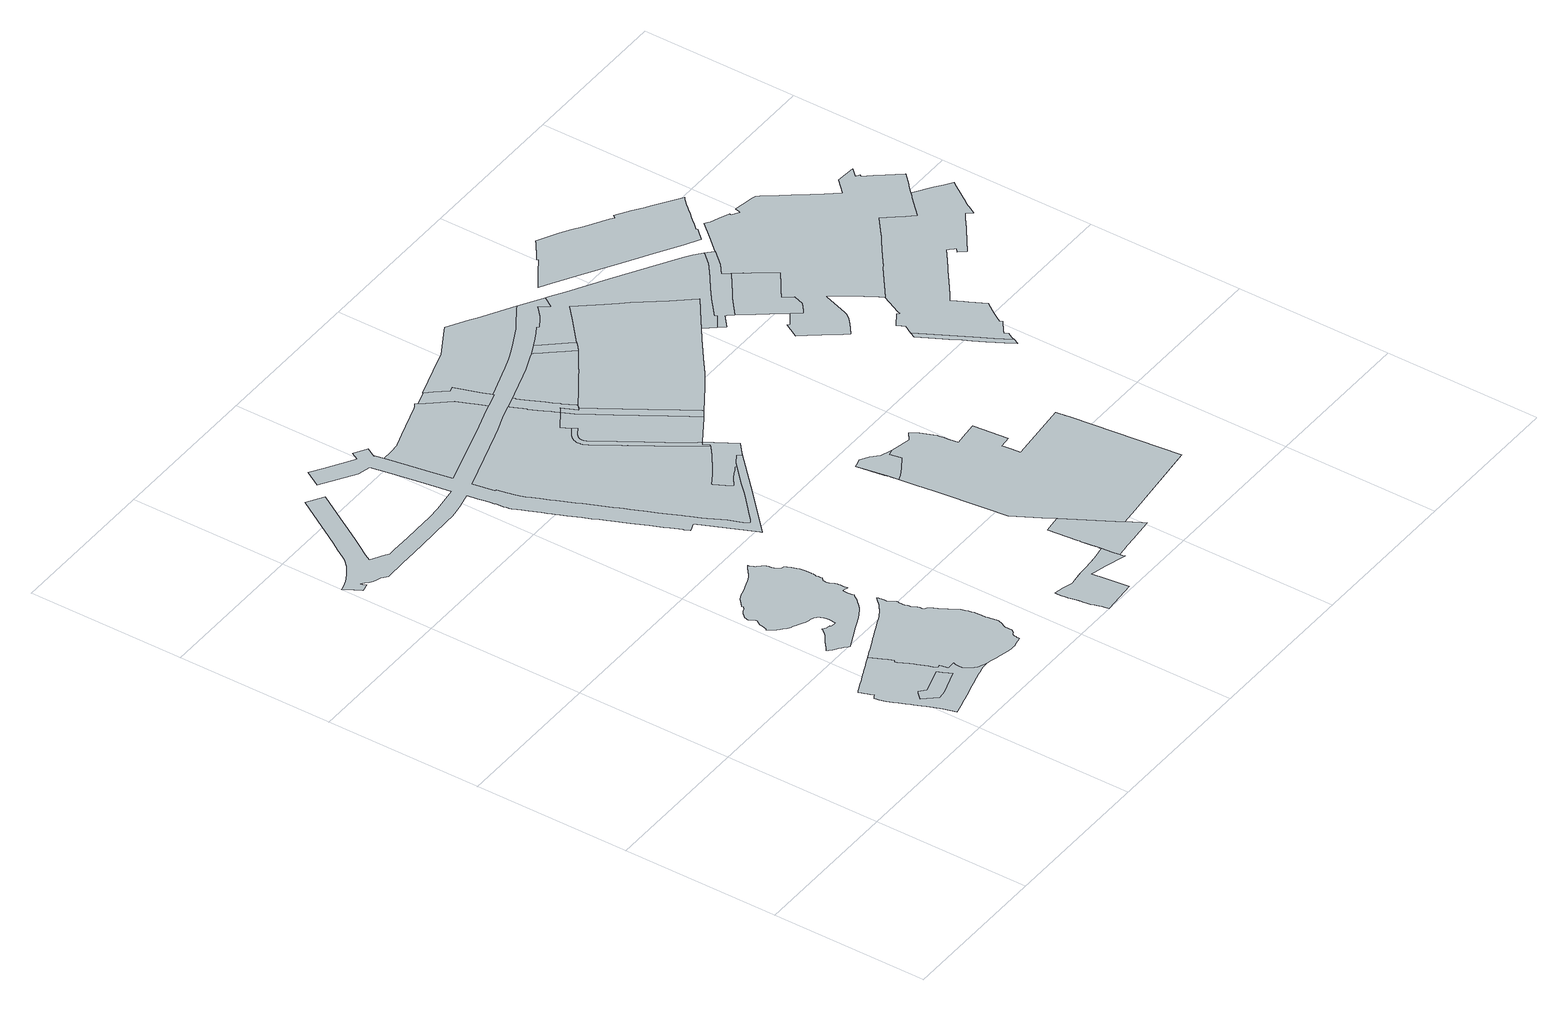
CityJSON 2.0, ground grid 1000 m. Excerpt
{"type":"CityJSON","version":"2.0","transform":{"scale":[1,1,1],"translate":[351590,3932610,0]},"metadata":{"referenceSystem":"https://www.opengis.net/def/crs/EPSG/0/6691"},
"CityObjects":{
"object1":{"type":"GenericCityObject","attributes":{"function":"9","validFromType":"3","custodian":"神奈川県","notificationNumber":"神奈川県告示第11号","prefecture":"14","city":"14150","floorAreaRate":2},"geometry":[{"type":"MultiSurface","lod":"1","boundaries":[[[0,1,2,3,4,5,6,7,8,9,10,11,12,13,14,15,16]]]}]},
"object2":{"type":"GenericCityObject","attributes":{"function":"4","validFromType":"3","custodian":"神奈川県","notificationNumber":"神奈川県告示第446号","prefecture":"14","city":"14150","floorAreaRate":2},"geometry":[{"type":"MultiSurface","lod":"1","boundaries":[[[17,18,19,20,21,22,23,24,25,26,27,28,29,30,31,32,33,34,35,36,37,38,39,40,41,42,43,44,45,46,47,48,49,50,51,52,53,54,55,56,57,58,59,60,61,62,63,64,65,66,67,68,69,70,71,72,73,74,75,76,77,78,79,80,81,82,83,84,85,86,87,88,89,90,91,92,93,94,95,96,97,98,99,100,101,102,103,104,105,106,107,108,109,110,111,112,113,114,115,116,117,118,119,120,121,122,123,124,125,126,127,128,129,130,131,132,133,134,135,136,137,138,139,140,141,142,143,144,145,146],[15,14,13,12,11,10,9,8,7,6,5,4,3,2,1,0,16]]]}]},
"object3":{"type":"GenericCityObject","attributes":{"function":"1","validFromType":"3","custodian":"神奈川県","notificationNumber":"神奈川県告示第446号","prefecture":"14","city":"14150","floorAreaRate":0.8},"geometry":[{"type":"MultiSurface","lod":"1","boundaries":[[[69,68,67,66,65,64,63,62,61,60,59,58,57,56,55,54,53,52,51,50,49,48,47,46,45,44,43,42,41,40,39,38,37,36,35,34,33,32,31,30,29,28,27,26,25,24,23,22,21,20,19,18,17,146,147,148,149,150,151,152,153,154,155,156,157,158,159,160,161,162,163,164,165,166,167,168,169,170,171,172,173,174,175,176,177,178,179,180,181,182,183,184,185,186,187,188,189,190,191,192,193,194,195,196,197,198,199,200,201,202,203,204,205,206,207,208,209,210,211,212,213,214,215,216,217,218,219,220,221,222,223,224,225,226,227,228,229,230,231,232,233,234,235,236,237,238,239,240,241,242,243,244,245,246,247,248,249,250,251,252,253,254,255,256,257,258,259,260,261,262,263,264,265,266,267,268,269,270,271,272,273,274,275,276,277,278,279,280,281,282,283,284,285,286,287,288,289,290,291,292,293,294,295,296,297,298,70]]]}]},
"object4":{"type":"GenericCityObject","attributes":{"function":"1","validFromType":"3","custodian":"神奈川県","notificationNumber":"神奈川県告示第446号","prefecture":"14","city":"14150","floorAreaRate":0.8},"geometry":[{"type":"MultiSurface","lod":"1","boundaries":[[[299,300,301,302,303,304,305,306,307,308,309,310,311,312,313,314,315,316,317,318,319,320,321,322,323,324,325,326,327,328,329,330,331,332,333,334,335,336,337,338,339,340,341,342,343,344,345,346,347,348,349,350,351,352,353,354,355,356,357,358,359,360,361,362,363,364,365,366,367,368,369,370,371,372,373,374,375,376,377,378,379,380,381,382,383,384,385,386,387,388,389,390,391,392,393,394,395,396,397,398,399,400,401,402,403,404,405,406,407,408,409,410,411,412,413,414,415,416,417,418,419,420,421,422,423,424,425,426,427,428,429,430,431,432,433,434,435,436,437,438,439,440,441,442,443,444,445,446,447,448,449,450,451,452,453,454,455,456,457,458,459,460,461,462,463,464,465,466,467,468,469,470,471,472,473,474,475,476,477,478,479,480,481,482,483,484,485,486,487,488,489,490,491,492,493,494,495,496,497,498,499,500,501,502,503,504,505,506,507,508,509,510,511,512,513,514,515,516,517,518,519,520,521,522,523,524,525,526,527,528,529,530,531,532]]]}]},
"object5":{"type":"GenericCityObject","attributes":{"function":"6","validFromType":"3","custodian":"神奈川県","notificationNumber":"神奈川県告示第11号","prefecture":"14","city":"14150","floorAreaRate":2},"geometry":[{"type":"MultiSurface","lod":"1","boundaries":[[[533,534,535,536,537,538,539,540,541,542,543,544,545,546,547,548,549,550,551,552,553,554,555,556,557,558,559,560,561,562,563,564,565,566,567,568,569,570,571,572,573,574,575,576,577,578,579,580,581,582,583,584,585,586,587,588,589,590,591,592,593,594,595,596,597,598,599,600,601,602,603,604,605,606,607,608,609,610,611,612,613,614,615,616,617,618,619,620,621,622,623,624,625,626,627,628,629,630,631,632,633,634,635,636,637,638,639,640,641,642,643,644,645,646,647,648,649,650,651,652,653,654,655,656,657,658,659,660,661,662,663,664,665,666,667,668,669,670,671,672,673,674,675,676,677,678,679,680,681,682,683,684,685,686,687,688,689,690,691,692,693,694,695,696,697,698,699,700,701,702,703,704,705,706,707,708,709,710,711,712,713,714,715,716,717,718,719,720,721,722,723,724,725,726,727,728,729,730,731,732,733,734,735,736,737,738,739,740,741,742,743,744,745,746,747,748,749,750,751,752,753,754,755,756,757,758,759,760]]]}]},
"object6":{"type":"GenericCityObject","attributes":{"function":"3","validFromType":"3","custodian":"神奈川県","notificationNumber":"神奈川県告示第446号","prefecture":"14","city":"14150","floorAreaRate":2},"geometry":[{"type":"MultiSurface","lod":"1","boundaries":[[[761,762,763,764,765,766,767,768,769,770,771,772,773,774,775,776,777,778,779,780,781,782,783,784,785,786,787,788,789,790,791,792,793,794,795,796,797,798,799,800,801,802,803,804,805,806,807,808]]]}]},
"object7":{"type":"GenericCityObject","attributes":{"function":"1","validFromType":"3","custodian":"神奈川県","notificationNumber":"神奈川県告示第446号","prefecture":"14","city":"14150","floorAreaRate":1},"geometry":[{"type":"MultiSurface","lod":"1","boundaries":[[[809,810,811,812,813,814,815,816,817,818,819,820,821,822,823,824,659,658,657,656,655,654,653,652,651,650,649,648,647,646,645,644,643,642,641,640,639,638,637,636,635,634,633,632,631,630,629,628,627,626,625,624,623,622,621,620,619,618,617,616,615,614,613,612,611,610,609,608,607,825,826,827,828,829,830,831,832,833,834,835,836,837,838,839,840,841,842,843,844,845,846,847,848,849,850,851,852,853,854,855,856,857,858,859,860,861,862,863,864,865,866,867,868,869,870,871,872,873,874,875,876,877,878,879,880,881,882,883,884,885,886,887,888,889,890,891,892,893,894,895,896,897,898,899,900,901,902,903,904,905,906,907,908]]]}]},
"object8":{"type":"GenericCityObject","attributes":{"function":"3","validFromType":"3","custodian":"神奈川県","notificationNumber":"神奈川県告示第446号","prefecture":"14","city":"14150","floorAreaRate":2},"geometry":[{"type":"MultiSurface","lod":"1","boundaries":[[[909,910,911,912,913,914,915,916,917,918,919,920,699,698,697,696,695,694,693,692]]]}]},
"object9":{"type":"GenericCityObject","attributes":{"function":"3","validFromType":"3","custodian":"神奈川県","notificationNumber":"神奈川県告示第446号","prefecture":"14","city":"14150","floorAreaRate":2},"geometry":[{"type":"MultiSurface","lod":"1","boundaries":[[[921,922,923,924,925,926,927,928,929,846,845,844,843,842,841,840,839,838,837,836,835,834,833,832,831,830,829,828,827,826,825,607,606,605,604]]]}]},
"object10":{"type":"GenericCityObject","attributes":{"function":"2","validFromType":"3","custodian":"神奈川県","notificationNumber":"神奈川県告示第446号","prefecture":"14","city":"14150","floorAreaRate":1},"geometry":[{"type":"MultiSurface","lod":"1","boundaries":[[[929,928,927,926,925,930,931,932,933,934,935,936,937,938,939,940,941,942,943,944,945,908,907,906,905,904,903,902,901,900,899,898,897,896,895,894,893,892,891,890,889,888,887,886,885,884,883,882,881,880,879,878,877,876,875,874,873,872,871,870,869,868,867,866,865,864,863,862,861,860,859,858,857,856,855,854,853,852,851,850,849,848,847,846]]]}]},
"object11":{"type":"GenericCityObject","attributes":{"function":"4","validFromType":"3","custodian":"神奈川県","notificationNumber":"神奈川県告示第446号","prefecture":"14","city":"14150","floorAreaRate":2},"geometry":[{"type":"MultiSurface","lod":"1","boundaries":[[[912,911,910,909,692,691,690,689,946,947,948,949,950,951,952,953,954,913]]]}]},
"object12":{"type":"GenericCityObject","attributes":{"function":"11","validFromType":"3","custodian":"神奈川県","notificationNumber":"神奈川県告示第11号","prefecture":"14","city":"14150","floorAreaRate":2},"geometry":[{"type":"MultiSurface","lod":"1","boundaries":[[[955,956,957,958,959,960,961,962,963,964,965,966,967,968,969,970,971,808,807,806]]]}]},
"object13":{"type":"GenericCityObject","attributes":{"function":"3","validFromType":"3","custodian":"神奈川県","notificationNumber":"神奈川県告示第446号","prefecture":"14","city":"14150","floorAreaRate":2},"geometry":[{"type":"MultiSurface","lod":"1","boundaries":[[[945,944,943,942,941,940,939,938,937,936,935,934,933,932,931,930,925,972,973,974,975,976,977,978,979,980,981,982,983,984,985,986,987,988,989,990,991,992,993,994,995,996,997,998,999,1000,1001,1002,1003,1004,1005,1006,1007,1008,1009,1010,1011,1012,1013,1014,1015,1016,1017,1018,1019,1020,810,809,908]]]}]},
"object14":{"type":"GenericCityObject","attributes":{"function":"4","validFromType":"3","custodian":"神奈川県","notificationNumber":"神奈川県告示第446号","prefecture":"14","city":"14150","floorAreaRate":1.5},"geometry":[{"type":"MultiSurface","lod":"1","boundaries":[[[660,659,824,823,822,821,820,819,818,817,816,815,814,813,812,811,810,1021,1022,1023,1024,1025,1026,1027,1028,1029,1030,1031,1032,1033,1034,1035,1036,1037,1038,1039,661]]]}]},
"object15":{"type":"GenericCityObject","attributes":{"function":"5","validFromType":"3","custodian":"神奈川県","notificationNumber":"神奈川県告示第11号","prefecture":"14","city":"14150","floorAreaRate":2},"geometry":[{"type":"MultiSurface","lod":"1","boundaries":[[[1040,1041,1042,1043,1044,1045,1046,1047,1048,1049,1050,1051,1052,1053,1054,1055,1056,1057]]]}]},
"object16":{"type":"GenericCityObject","attributes":{"function":"4","validFromType":"3","custodian":"神奈川県","notificationNumber":"神奈川県告示第446号","prefecture":"14","city":"14150","floorAreaRate":2},"geometry":[{"type":"MultiSurface","lod":"1","boundaries":[[[1020,1019,1018,1017,1016,1015,1014,1013,1012,1011,1010,1009,1008,1007,1006,1005,1004,1003,1002,1001,1000,999,998,997,996,995,994,993,992,991,990,989,988,987,986,985,984,983,982,981,980,979,978,977,976,975,974,1058,1059,1060,1061,1062,1063,1023,1022,1021,810]]]}]},
"object17":{"type":"GenericCityObject","attributes":{"function":"22","validFromType":"3","custodian":"相模原市","notificationNumber":"相模原市告示第462号","prefecture":"14","city":"14150"},"geometry":[{"type":"MultiSurface","lod":"1","boundaries":[[[805,806,955,956,957,958,959,960,961,962,963,964,1064,1065,1066,1067,1068,1069,1070,1071,1072,1073,1074,1075,1076,1077,1078,1079,1080,1081,1082,1083,1084,1085,1086,1087,1088,1089,1057,1040,1041,1042,1043,1044,1045,1046,1090,1091,1047,1092,1048,1093,1094,1095,1096,1097,1098,965,966,967,968,969,970,1099,971,1100,808,761,762,763,764,1101,765,1102,766,767,768,1103,769,1104,770,1105,1106,1107,771,772,773,774,775,776,777,778,779,780,781,782,783,1108,784,785,786,787,788,789,790,791,792,793,794,795,796,797,798,799,1109,800,801,802,1110,803,804]]]}]},
"object18":{"type":"GenericCityObject","attributes":{"function":"1","validFromType":"3","custodian":"神奈川県","notificationNumber":"神奈川県告示第446号","prefecture":"14","city":"14150","floorAreaRate":1},"geometry":[{"type":"MultiSurface","lod":"1","boundaries":[[[665,664,663,662,661,1039,1038,1037,1036,1035,1034,1033,1032,1031,1030,1029,1028,1027,1026,1025,1024,1111,1112,1113,1114,1115,1116,1117,1118,1119,1120,1121,1122,1123,1124,1125,1126,1127,1128,1129,1130,1131,1132,1133,1134,666]]]}]},
"object19":{"type":"GenericCityObject","attributes":{"function":"13","validFromType":"3","custodian":"神奈川県","notificationNumber":"神奈川県告示第1107号","prefecture":"14","city":"14150","floorAreaRate":2},"geometry":[{"type":"MultiSurface","lod":"1","boundaries":[[[964,1064,1066,1068,1135,1136,1137,1138,1095,1096,965]]]}]},
"object20":{"type":"GenericCityObject","attributes":{"function":"3","validFromType":"3","custodian":"神奈川県","notificationNumber":"神奈川県告示第446号","prefecture":"14","city":"14150","floorAreaRate":2},"geometry":[{"type":"MultiSurface","lod":"1","boundaries":[[[688,687,686,685,684,683,682,681,680,679,678,1139,1140,1141,1142,1143,1144,1145,1146,1147,951,950,949,948,947,946,689]]]}]},
"object21":{"type":"GenericCityObject","attributes":{"function":"11","validFromType":"3","custodian":"神奈川県","notificationNumber":"神奈川県告示第11号","prefecture":"14","city":"14150","floorAreaRate":2},"geometry":[{"type":"MultiSurface","lod":"1","boundaries":[[[1093,1094,1095,1138,1137,1136,1135,1068,1069,1070,1071,1148,1077,1078,1080,1081,1082,1083,1084,1085,1086,1087,1088,1057,1056,1055,1054,1053,1052,1051,1050,1049,1048]]]}]},
"object22":{"type":"GenericCityObject","attributes":{"function":"5","validFromType":"3","custodian":"神奈川県","notificationNumber":"神奈川県告示第11号","prefecture":"14","city":"14150","floorAreaRate":2},"geometry":[{"type":"MultiSurface","lod":"1","boundaries":[[[1072,1073,1074,1075,1076,1077,1148,1071]]]}]},
"object23":{"type":"GenericCityObject","attributes":{"function":"2","validFromType":"3","custodian":"神奈川県","notificationNumber":"神奈川県告示第446号","prefecture":"14","city":"14150","floorAreaRate":1},"geometry":[{"type":"MultiSurface","lod":"1","boundaries":[[[1149,1150,1151,1152,1153,1154,667,666,1134,1133,1132,1131,1130,1129,1128,1127,1126,1125,1124,1123,1122,1121,1120,1119,1118,1117]]]}]},
"object24":{"type":"GenericCityObject","attributes":{"function":"3","validFromType":"3","custodian":"神奈川県","notificationNumber":"神奈川県告示第446号","prefecture":"14","city":"14150","floorAreaRate":2},"geometry":[{"type":"MultiSurface","lod":"1","boundaries":[[[1149,1117,1116,1115,1114,1113,1112,1111,1024,1023,1063,1062,1061,1060,1059,1058,1155,1156,1157,1158,1159,1160,1161,1162,1163,1164,1165,1166,1167,1168,1169,1170,1171,1150]]]}]},
"object25":{"type":"GenericCityObject","attributes":{"function":"1","validFromType":"3","custodian":"神奈川県","notificationNumber":"神奈川県告示第446号","prefecture":"14","city":"14150","floorAreaRate":1},"geometry":[{"type":"MultiSurface","lod":"1","boundaries":[[[1172,1173,1174,1175,1176,1177,1178,1179,1180,1181,1182,1183,1184,1185,1186,1187,677,676,675,674,673,672,671,670,669,668,667,1154,1153,1152,1151,1150,1171,1170,1169,1168,1167,1166,1165,1164,1163,1188]]]}]},
"object26":{"type":"GenericCityObject","attributes":{"function":"5","validFromType":"3","custodian":"神奈川県","notificationNumber":"神奈川県告示第11号","prefecture":"14","city":"14150","floorAreaRate":2},"geometry":[{"type":"MultiSurface","lod":"1","boundaries":[[[1180,1179,1178,1177,1176,1175,1174,1173,1172,1188,1189,1190,1191,1192,1193,1194,1195,1196,1197,1198,1199,1200,1201,1202,1181]]]}]},
"object27":{"type":"GenericCityObject","attributes":{"function":"2","validFromType":"3","custodian":"神奈川県","notificationNumber":"神奈川県告示第446号","prefecture":"14","city":"14150","floorAreaRate":1},"geometry":[{"type":"MultiSurface","lod":"1","boundaries":[[[1203,1204,1205,1206,1207,1208,1209,1210,1211,1212,1213,1214]]]}]},
"object28":{"type":"GenericCityObject","attributes":{"function":"4","validFromType":"3","custodian":"神奈川県","notificationNumber":"神奈川県告示第446号","prefecture":"14","city":"14150","floorAreaRate":2},"geometry":[{"type":"MultiSurface","lod":"1","boundaries":[[[1215,1216,1217,1218,1219,1220,1221,1222,1223,1224,1225,1226,1227,1228,1229,1230,1231,1232,1233,1234,1235,1197,1196,1195,1194,1193,1192]]]}]},
"object29":{"type":"GenericCityObject","attributes":{"function":"4","validFromType":"3","custodian":"神奈川県","notificationNumber":"神奈川県告示第446号","prefecture":"14","city":"14150","floorAreaRate":2},"geometry":[{"type":"MultiSurface","lod":"1","boundaries":[[[1236,1237,1238,1239,1240,1241,1242,1243,1244,1245,1246,1247,1248,1249,1250,1251,1252,1253,1254,1255,1256,1257,1258,1259,1260,1261,1262,1263,1264,1265,1266,1267,1268,1269,1270,1271,1272,1273,1274,1275,1276,1277,1278,1279,1280,1281,1282,1283,1284]]]}]},
"object30":{"type":"GenericCityObject","attributes":{"function":"11","validFromType":"3","custodian":"神奈川県","notificationNumber":"神奈川県告示第11号","prefecture":"14","city":"14150","floorAreaRate":2},"geometry":[{"type":"MultiSurface","lod":"1","boundaries":[[[1201,1200,1199,1198,1197,1235,1234,1233,1232,1231,1230,1229,1228,1227,1226,1225,1224,1223,1222,1285,1286,1287,1288,1289,1290,1291,1292,1293,1294,1295,1296,1297,1298,1299,1300,1301,1302,1303,1304,1305,1306,1307,1308,1309,1310,1311,1312,1313,1314,1315,1316,1317,1318,1319,1320,1321,1322,1323,1324,1325,1326,1327,1328,1329,1330,1331,1332,1333,1334,1335,1336,1337,1338,1339,1340,1341,1342,1343,1344,1345,1346,1347,1348,1349,1350,1351,1352,1353,1354,1355,1356,1357,1358,1359,1360,1361,1362,1363,1364,1365,1366,1367,1368,1369,1370,1371,1202]]]}]},
"object31":{"type":"GenericCityObject","attributes":{"function":"1","validFromType":"3","custodian":"神奈川県","notificationNumber":"神奈川県告示第446号","prefecture":"14","city":"14150","floorAreaRate":1},"geometry":[{"type":"MultiSurface","lod":"1","boundaries":[[[1335,1334,1333,1332,1331,1330,1329,1328,1327,1326,1325,1324,1323,1322,1321,1320,1319,1318,1317,1372,1373,1374,1375,1376,1377,1378,1214,1213,1212,1211,1379,1380,1381,1382,1383,1384,1385,1386,1387,1388,1389,1390,1391,1392,1393,1394,1395,1396,1397,1398,1399,1400,1401,1402,1403,1404,1405,1406,1407,1408,1409,1410,1411,1412,1413,1414,1415,1416,1417,1418,1419,1420,1421,1422,1423,1424,1425,1426,1427,1336]]]}]}
},
"vertices":[
[1154,339,0],[1166,344,0],[1179,348,0],[1201,354,0],[1315,392,0],[1310,402,0],[1303,417,0],[1297,429,0],[1289,446,0],[1280,465,0],[1275,476,0],[1274,476,0],[1116,427,0],[1075,461,0],[1066,453,0],[1026,414,0],[1099,332,0],
[1485,289,0],[1479,292,0],[1463,299,0],[1456,302,0],[1442,310,0],[1432,316,0],[1427,321,0],[1419,327,0],[1410,337,0],[1405,343,0],[1399,353,0],[1394,362,0],[1391,370,0],[1387,382,0],[1386,389,0],[1385,399,0],[1385,411,0],[1386,419,0],[1387,427,0],[1390,436,0],[1392,441,0],[1387,440,0],[1375,440,0],[1366,439,0],[1346,438,0],[1340,438,0],[1337,460,0],[1335,480,0],[1332,495,0],[1323,492,0],[1316,490,0],[1310,489,0],[1300,517,0],[1291,542,0],[1284,563,0],[1275,584,0],[1265,605,0],[1260,617,0],[1256,626,0],[1252,634,0],[1248,641,0],[1243,653,0],[1233,674,0],[1219,706,0],[1215,715,0],[1221,721,0],[1225,725,0],[1224,727,0],[1221,733,0],[1218,739,0],[1210,760,0],[1205,770,0],[1195,790,0],[1163,860,0],[1159,858,0],[1135,847,0],[1108,835,0],[1098,831,0],[1089,827,0],[1075,820,0],[1067,817,0],[1051,810,0],[1039,804,0],[1024,798,0],[1001,787,0],[987,780,0],[981,777,0],[937,758,0],[921,750,0],[905,743,0],[891,737,0],[880,731,0],[883,723,0],[887,712,0],[892,698,0],[894,692,0],[900,679,0],[905,666,0],[913,643,0],[901,638,0],[886,628,0],[887,624,0],[890,607,0],[892,598,0],[893,591,0],[895,583,0],[897,572,0],[903,559,0],[906,550,0],[911,540,0],[916,529,0],[919,521,0],[923,512,0],[931,493,0],[935,485,0],[939,474,0],[944,465,0],[947,457,0],[954,441,0],[960,429,0],[965,414,0],[973,395,0],[978,385,0],[983,373,0],[989,359,0],[994,347,0],[1000,328,0],[1025,259,0],[1051,182,0],[1059,184,0],[1103,195,0],[1137,204,0],[1154,208,0],[1167,211,0],[1201,220,0],[1230,228,0],[1255,235,0],[1282,243,0],[1305,248,0],[1328,255,0],[1357,263,0],[1386,270,0],[1420,278,0],[1437,282,0],[1451,285,0],[1463,288,0],[1472,288,0],[1482,288,0],[1487,288,0],[1494,287,0],
[1497,287,0],[1507,286,0],[1529,282,0],[1557,275,0],[1571,271,0],[1586,267,0],[1600,264,0],[1646,256,0],[1677,249,0],[1686,248,0],[1696,247,0],[1706,247,0],[1716,249,0],[1729,253,0],[1741,255,0],[1749,257,0],[1753,258,0],[1759,259,0],[1768,261,0],[1774,262,0],[1777,264,0],[1777,266,0],[1778,273,0],[1778,280,0],[1779,288,0],[1780,293,0],[1781,303,0],[1783,310,0],[1784,312,0],[1785,313,0],[1787,316,0],[1789,316,0],[1792,318,0],[1794,318,0],[1796,318,0],[1797,319,0],[1800,321,0],[1801,322,0],[1807,329,0],[1812,335,0],[1814,340,0],[1815,347,0],[1814,356,0],[1814,370,0],[1815,381,0],[1817,391,0],[1822,402,0],[1827,413,0],[1831,422,0],[1833,428,0],[1836,435,0],[1838,440,0],[1839,446,0],[1839,452,0],[1839,460,0],[1837,475,0],[1836,483,0],[1831,502,0],[1829,512,0],[1827,520,0],[1825,532,0],[1825,542,0],[1825,556,0],[1824,576,0],[1823,597,0],[1821,607,0],[1815,632,0],[1810,654,0],[1803,677,0],[1800,684,0],[1789,695,0],[1783,703,0],[1775,718,0],[1770,727,0],[1764,737,0],[1758,746,0],[1748,764,0],[1742,775,0],[1737,786,0],[1732,797,0],[1727,808,0],[1718,823,0],[1712,832,0],[1709,836,0],[1704,838,0],[1699,841,0],[1693,843,0],[1689,846,0],[1689,852,0],[1689,860,0],[1688,871,0],[1686,880,0],[1683,886,0],[1679,895,0],[1670,912,0],[1667,927,0],[1665,936,0],[1661,947,0],[1658,965,0],[1658,979,0],[1658,996,0],[1660,998,0],[1659,1008,0],[1657,1013,0],[1653,1019,0],[1650,1023,0],[1646,1028,0],[1642,1033,0],[1636,1041,0],[1634,1049,0],[1632,1059,0],[1631,1072,0],[1630,1081,0],[1629,1089,0],[1628,1097,0],[1626,1110,0],[1625,1117,0],[1621,1113,0],[1614,1107,0],[1604,1096,0],[1588,1079,0],[1580,1072,0],[1568,1062,0],[1560,1055,0],[1549,1047,0],[1541,1041,0],[1527,1031,0],[1509,1020,0],[1497,1014,0],[1478,1004,0],[1467,999,0],[1444,989,0],[1422,979,0],[1412,974,0],[1397,967,0],[1385,962,0],[1368,954,0],[1353,948,0],[1334,939,0],[1319,933,0],[1312,930,0],[1305,926,0],[1296,922,0],[1288,918,0],[1273,911,0],[1246,898,0],[1230,891,0],[1219,886,0],[1207,881,0],[1196,876,0],[1186,871,0],[1175,867,0],
[1202,1003,0],[1222,1012,0],[1265,1032,0],[1293,1044,0],[1324,1059,0],[1340,1066,0],[1353,1072,0],[1379,1084,0],[1421,1103,0],[1449,1117,0],[1478,1134,0],[1491,1145,0],[1509,1159,0],[1522,1172,0],[1532,1184,0],[1549,1202,0],[1559,1216,0],[1570,1231,0],[1575,1236,0],[1574,1237,0],[1569,1259,0],[1567,1267,0],[1567,1269,0],[1567,1283,0],[1568,1296,0],[1568,1298,0],[1569,1304,0],[1569,1307,0],[1569,1309,0],[1569,1311,0],[1578,1308,0],[1588,1305,0],[1597,1302,0],[1605,1299,0],[1604,1304,0],[1603,1310,0],[1601,1314,0],[1601,1317,0],[1600,1322,0],[1600,1327,0],[1601,1347,0],[1601,1352,0],[1600,1360,0],[1599,1367,0],[1597,1371,0],[1596,1376,0],[1594,1381,0],[1587,1391,0],[1585,1396,0],[1582,1403,0],[1580,1410,0],[1578,1416,0],[1577,1422,0],[1577,1427,0],[1577,1431,0],[1578,1436,0],[1580,1443,0],[1582,1451,0],[1584,1454,0],[1586,1455,0],[1589,1459,0],[1592,1462,0],[1593,1463,0],[1594,1465,0],[1594,1466,0],[1593,1470,0],[1592,1473,0],[1592,1476,0],[1592,1477,0],[1593,1484,0],[1593,1488,0],[1593,1490,0],[1593,1492,0],[1592,1493,0],[1591,1495,0],[1591,1497,0],[1594,1511,0],[1595,1526,0],[1596,1538,0],[1596,1543,0],[1597,1559,0],[1594,1586,0],[1589,1613,0],[1584,1633,0],[1580,1646,0],[1575,1660,0],[1571,1669,0],[1565,1683,0],[1560,1691,0],[1557,1695,0],[1555,1695,0],[1550,1697,0],[1542,1697,0],[1527,1715,0],[1521,1725,0],[1517,1732,0],[1515,1737,0],[1513,1741,0],[1512,1749,0],[1511,1767,0],[1510,1772,0],[1508,1776,0],[1506,1781,0],[1503,1787,0],[1498,1794,0],[1491,1801,0],[1484,1809,0],[1477,1816,0],[1473,1820,0],[1469,1825,0],[1464,1835,0],[1454,1860,0],[1451,1867,0],[1447,1865,0],[1444,1863,0],[1440,1860,0],[1429,1850,0],[1419,1841,0],[1414,1836,0],[1407,1831,0],[1389,1817,0],[1370,1804,0],[1341,1791,0],[1322,1783,0],[1288,1771,0],[1255,1760,0],[1219,1749,0],[1204,1743,0],[1184,1732,0],[1161,1712,0],[1137,1692,0],[1138,1690,0],[1142,1681,0],[1143,1680,0],[1136,1675,0],[1126,1667,0],[1117,1665,0],[1106,1660,0],[1099,1656,0],[1094,1652,0],[1086,1646,0],[1076,1633,0],[1068,1622,0],[1064,1616,0],[1062,1610,0],[1062,1602,0],[1062,1594,0],[1062,1588,0],[1069,1578,0],[1076,1567,0],[1081,1560,0],[1083,1555,0],[1084,1553,0],[1084,1550,0],[1083,1547,0],[1081,1543,0],[1073,1537,0],[1069,1531,0],[1066,1525,0],[1063,1518,0],[1061,1513,0],[1056,1488,0],[1054,1478,0],[1053,1470,0],[1053,1468,0],[1047,1464,0],[1044,1461,0],[1050,1452,0],[1058,1441,0],[1064,1432,0],[1071,1425,0],[1078,1415,0],[1085,1409,0],[1092,1400,0],[1103,1390,0],[1110,1385,0],[1122,1374,0],[1132,1368,0],[1141,1362,0],[1151,1357,0],[1171,1347,0],[1184,1340,0],[1203,1331,0],[1222,1322,0],[1248,1314,0],[1257,1311,0],[1271,1306,0],[1279,1304,0],[1289,1297,0],[1293,1294,0],[1302,1286,0],[1307,1275,0],[1313,1257,0],[1315,1236,0],[1316,1220,0],[1314,1193,0],[1313,1180,0],[1303,1180,0],[1275,1182,0],[1273,1193,0],[1247,1196,0],[1227,1212,0],[1226,1209,0],[1225,1208,0],[1224,1207,0],[1218,1198,0],[1211,1189,0],[1201,1177,0],[1182,1160,0],[1170,1152,0],[1152,1140,0],[1144,1134,0],[1138,1129,0],[1126,1119,0],[1120,1114,0],[1115,1110,0],[1110,1105,0],[1106,1102,0],[1104,1100,0],[1095,1093,0],[1090,1088,0],[1088,1087,0],[1086,1086,0],[1083,1084,0],[1091,1075,0],[1104,1061,0],[1107,1059,0],[1116,1051,0],[1126,1044,0],[1144,1033,0],[1152,1027,0],[1170,1011,0],[1179,1003,0],[1187,995,0],
[66,3499,0],[113,3510,0],[105,3525,0],[103,3534,0],[103,3547,0],[132,3522,0],[143,3512,0],[161,3500,0],[176,3494,0],[177,3494,0],[211,3483,0],[224,3472,0],[247,3454,0],[390,3456,0],[502,3456,0],[684,3457,0],[831,3460,0],[876,3462,0],[910,3466,0],[967,3475,0],[1020,3486,0],[1077,3500,0],[1087,3434,0],[1095,3399,0],[1102,3356,0],[1106,3330,0],[1107,3330,0],[1113,3274,0],[1115,3257,0],[1118,3242,0],[1119,3237,0],[1122,3228,0],[1124,3223,0],[1134,3200,0],[1136,3195,0],[1137,3193,0],[1159,3140,0],[1189,3071,0],[1201,3042,0],[1204,3036,0],[1204,3034,0],[1220,3001,0],[1221,2998,0],[1231,2977,0],[1246,2941,0],[1270,2888,0],[1273,2881,0],[1281,2864,0],[1302,2813,0],[1306,2806,0],[1308,2803,0],[1321,2771,0],[1337,2736,0],[1347,2712,0],[1390,2613,0],[1423,2541,0],[1426,2533,0],[1449,2476,0],[1466,2441,0],[1469,2434,0],[1490,2385,0],[1510,2340,0],[1512,2335,0],[1527,2302,0],[1584,2323,0],[1735,1979,0],[1739,1968,0],[1820,2043,0],[1932,2151,0],[1999,2214,0],[2166,2375,0],[2237,2443,0],[2217,2466,0],[2161,2431,0],[2135,2406,0],[2022,2298,0],[1975,2249,0],[1923,2201,0],[1819,2107,0],[1793,2081,0],[1770,2064,0],[1757,2086,0],[1742,2125,0],[1718,2189,0],[1703,2220,0],[1663,2289,0],[1659,2297,0],[1651,2315,0],[1625,2375,0],[1622,2384,0],[1606,2418,0],[1584,2469,0],[1562,2517,0],[1559,2524,0],[1527,2596,0],[1520,2617,0],[1519,2618,0],[1489,2686,0],[1483,2702,0],[1476,2718,0],[1465,2742,0],[1458,2757,0],[1433,2812,0],[1381,2932,0],[1364,2968,0],[1320,3068,0],[1319,3071,0],[1315,3077,0],[1314,3080,0],[1284,3150,0],[1265,3195,0],[1263,3200,0],[1257,3211,0],[1242,3256,0],[1231,3293,0],[1227,3312,0],[1224,3321,0],[1223,3326,0],[1211,3393,0],[1201,3391,0],[1177,3533,0],[1397,3604,0],[1598,3670,0],[1655,3689,0],[1751,3723,0],[1833,3750,0],[1849,3754,0],[1896,3768,0],[1925,3776,0],[1963,3788,0],[2120,3839,0],[2163,3854,0],[2275,3898,0],[2307,3912,0],[2373,3944,0],[2405,3960,0],[2469,3994,0],[2518,4022,0],[2528,4008,0],[2578,4041,0],[2605,4060,0],[2649,4100,0],[2670,4120,0],[2712,4060,0],[2756,4127,0],[2608,4213,0],[2585,4199,0],[2470,4125,0],[2454,4114,0],[2438,4104,0],[2406,4087,0],[2330,4047,0],[2262,4015,0],[2196,3988,0],[2124,3960,0],[2065,3940,0],[1893,3883,0],[1896,3876,0],[1798,3843,0],[1797,3845,0],[1712,3817,0],[1615,3787,0],[1228,3667,0],[1158,3646,0],[1137,3762,0],[1111,3916,0],[1086,4062,0],[1076,4118,0],[1070,4119,0],[1105,4182,0],[1024,4231,0],[996,4182,0],[964,4202,0],[825,4289,0],[746,4338,0],[682,4235,0],[891,4102,0],[976,4083,0],[995,3975,0],[1034,3750,0],[1061,3588,0],[889,3565,0],[797,3560,0],[750,3559,0],[591,3558,0],[460,3558,0],[416,3558,0],[391,3573,0],[305,3625,0],[330,3667,0],[365,3723,0],[409,3794,0],[460,3877,0],[513,3962,0],[622,4139,0],[521,4202,0],[395,4001,0],[345,3922,0],[312,3869,0],[279,3818,0],[261,3789,0],[243,3760,0],[234,3747,0],[224,3735,0],[219,3728,0],[206,3714,0],[194,3702,0],[187,3696,0],[180,3690,0],[176,3687,0],[166,3679,0],[156,3672,0],[141,3662,0],[126,3652,0],[97,3635,0],[74,3622,0],[55,3616,0],[11,3603,0],[5,3602,0],[17,3584,0],[24,3573,0],[29,3565,0],[32,3561,0],[33,3558,0],[41,3543,0],[46,3535,0],[55,3519,0],[56,3517,0],
[2686,335,0],[2684,334,0],[2683,334,0],[2651,329,0],[2593,320,0],[2553,316,0],[2493,312,0],[2454,309,0],[2421,307,0],[2401,304,0],[2365,300,0],[2349,297,0],[2343,296,0],[2342,296,0],[2316,304,0],[2281,313,0],[2220,326,0],[2219,305,0],[2221,279,0],[2223,257,0],[2225,241,0],[2230,216,0],[2235,192,0],[2240,173,0],[2243,148,0],[2245,125,0],[2250,107,0],[2257,85,0],[2261,75,0],[2264,62,0],[2268,45,0],[2272,25,0],[2277,3,0],[2498,20,0],[2487,113,0],[2477,198,0],[2474,239,0],[2472,249,0],[2471,258,0],[2491,252,0],[2495,251,0],[2498,250,0],[2573,230,0],[2707,192,0],[2702,208,0],[2701,222,0],[2695,266,0],[2688,335,0],
[1863,3415,0],[1972,3487,0],[1968,3494,0],[1957,3516,0],[1951,3531,0],[1940,3552,0],[1931,3572,0],[1929,3577,0],[1893,3652,0],[1891,3657,0],[1882,3678,0],[1861,3727,0],[1860,3729,0],[1858,3734,0],[1853,3747,0],[1851,3750,0],[2132,2409,0],[2130,2411,0],[2129,2412,0],[2127,2412,0],[2125,2412,0],[2124,2412,0],[2100,2398,0],[2089,2393,0],[2081,2388,0],[2080,2389,0],[2043,2369,0],[1987,2327,0],[1962,2370,0],[1929,2435,0],[1927,2438,0],[1997,2482,0],[2036,2508,0],[2071,2532,0],[2109,2562,0],[2143,2585,0],[2166,2603,0],[2200,2632,0],[2197,2635,0],[2195,2638,0],[2176,2666,0],[2167,2678,0],[2165,2681,0],[2153,2698,0],[2144,2710,0],[2129,2730,0],[2124,2737,0],[2122,2741,0],[2116,2748,0],[2107,2761,0],[2099,2774,0],[2088,2789,0],[2086,2793,0],[2072,2815,0],[2072,2816,0],[2057,2837,0],[2055,2841,0],[2043,2859,0],[2031,2878,0],[2024,2889,0],[2019,2896,0],[2014,2904,0],[2011,2909,0],[1999,2928,0],[1995,2933,0],[1985,2948,0],[1982,2954,0],[1980,2957,0],[1974,2966,0],[1959,2989,0],[1944,3013,0],[1940,3018,0],[1926,3040,0],[1904,3073,0],[1895,3088,0],[1877,3114,0],[1867,3131,0],[1845,3164,0],[1841,3170,0],[1825,3195,0],[1815,3212,0],[1813,3216,0],[1811,3221,0],[1810,3227,0],[1809,3230,0],[1808,3233,0],[1807,3238,0],[1807,3243,0],[1806,3254,0],[1807,3266,0],[1810,3278,0],[1813,3285,0],[1817,3292,0],[1820,3297,0],[1832,3314,0],[1839,3321,0],[1844,3325,0],[1849,3329,0],[1870,3342,0],[1893,3357,0],
[1774,3900,0],[1745,3966,0],[1721,4022,0],[1645,4111,0],[1587,4178,0],[1576,4192,0],[1560,4180,0],[1541,4173,0],[1311,4097,0],[1226,4069,0],[1218,4067,0],[1156,4061,0],
[2289,2491,0],[2314,2511,0],[2278,2570,0],[2237,2637,0],[2203,2688,0],[2200,2685,0],[2195,2682,0],[2187,2676,0],[2211,2641,0],
[2190,2706,0],[2144,2767,0],[2083,2860,0],[2021,2956,0],[1938,3084,0],[1875,3181,0],[1859,3206,0],[1848,3226,0],[1845,3234,0],[1842,3243,0],[1841,3258,0],[1842,3266,0],[1848,3279,0],[1859,3292,0],[1868,3300,0],[1910,3327,0],
[1868,3940,0],[1839,4030,0],[1815,4104,0],[1785,4094,0],[1722,4166,0],[1684,4210,0],[1680,4208,0],[1633,4193,0],[1627,4191,0],
[2745,227,0],[2789,232,0],[2856,239,0],[2891,243,0],[2965,251,0],[3016,256,0],[3002,281,0],[2975,327,0],[2961,352,0],[2954,364,0],[2766,689,0],[2702,682,0],[2652,675,0],[2672,485,0],[2674,472,0],[2674,469,0],[2686,351,0],
[2208,2692,0],[2380,2801,0],[2392,2808,0],[2358,2860,0],[2348,2877,0],[2339,2891,0],[2337,2894,0],[2327,2910,0],[2325,2913,0],[2312,2933,0],[2302,2948,0],[2292,2963,0],[2283,2978,0],[2281,2981,0],[2262,3009,0],[2259,3014,0],[2252,3025,0],[2230,3058,0],[2205,3097,0],[2197,3112,0],[2193,3117,0],[2188,3125,0],[2178,3141,0],[2177,3143,0],[2168,3157,0],[2167,3159,0],[2166,3161,0],[2162,3166,0],[2155,3177,0],[2149,3187,0],[2143,3195,0],[2138,3204,0],[2129,3217,0],[2120,3232,0],[2115,3240,0],[2101,3262,0],[2094,3273,0],[2082,3292,0],[2077,3300,0],[2068,3315,0],[2066,3317,0],[2050,3342,0],[2045,3351,0],[2033,3369,0],[2026,3380,0],[2018,3394,0],[2013,3401,0],[2011,3404,0],[2006,3414,0],
[2005,3509,0],[2050,3415,0],[2063,3425,0],[2080,3442,0],[2077,3448,0],[2058,3487,0],[2040,3525,0],[2038,3530,0],[2018,3570,0],[2001,3606,0],[2000,3609,0],[1999,3611,0],[1989,3631,0],[1983,3644,0],[1975,3660,0],[1962,3689,0],[1960,3694,0],[1933,3757,0],[1931,3762,0],
[2717,1790,0],[2681,1802,0],[2670,1806,0],[2622,1850,0],[2569,1885,0],[2547,1877,0],[2510,1867,0],[2541,1672,0],[2553,1607,0],[2563,1611,0],[2573,1615,0],[2584,1620,0],[2612,1636,0],[2635,1649,0],[2714,1700,0],[2714,1708,0],[2702,1775,0],[2739,1782,0],
[2437,2839,0],[2431,2848,0],[2421,2864,0],[2365,2952,0],[2271,3103,0],[2117,3338,0],
[3068,376,0],[3576,431,0],[3616,436,0],[3541,1135,0],[3537,1165,0],[3530,1223,0],[3130,1185,0],[3124,1243,0],[3118,1291,0],[3117,1303,0],[3194,1311,0],[3170,1535,0],[3060,1523,0],[3005,1517,0],[2998,1579,0],[2995,1611,0],[2992,1635,0],[2990,1650,0],[2974,1691,0],[2952,1745,0],[2936,1770,0],[2926,1784,0],[2920,1793,0],[2869,1754,0],[2744,1781,0],[2740,1782,0],[2538,1691,0],[2540,1677,0],[2546,1646,0],[2564,1496,0],[2579,1377,0],[2614,1071,0],[2630,923,0],[2724,760,0],[2750,716,0],[2682,395,0],[2686,350,0],[2601,321,0],[2583,319,0],[2429,308,0],[2418,307,0],[2399,304,0],[2398,304,0],[2389,303,0],[2239,175,0],[2475,257,0],[2501,250,0],
[2183,3510,0],[2264,3565,0],[2293,3586,0],[2324,3605,0],[2367,3636,0],[2393,3655,0],[2476,3713,0],[2455,3738,0],[2437,3760,0],[2431,3766,0],[2412,3789,0],[2409,3792,0],[2401,3801,0],[2393,3811,0],[2388,3817,0],[2380,3827,0],[2373,3834,0],[2372,3836,0],[2355,3856,0],[2350,3862,0],[2327,3888,0],[2321,3895,0],[2316,3901,0],[2309,3909,0],
[3482,1160,0],[3302,1142,0],[3055,1118,0],[2923,1104,0],
[2488,4284,0],[2400,4336,0],[2360,4361,0],[2358,4361,0],[2228,4439,0],[2198,4422,0],[2018,4319,0],[1876,4273,0],[1683,4211,0],
[3036,1234,0],
[2506,3736,0],[2531,3758,0],[2501,3794,0],[2406,3905,0],[2384,3932,0],[2377,3939,0],
[2507,2885,0],[2620,2959,0],[2701,3014,0],[2710,3023,0],[2746,3051,0],[2755,3057,0],[2775,3072,0],[2951,3207,0],[3024,3262,0],[3081,3303,0],[3233,3416,0],[3125,3542,0],[2991,3711,0],[2951,3759,0],[2896,3823,0],[2772,3971,0],[2678,3887,0],
[3165,3251,0],[3154,3264,0],[3233,3330,0],[3269,3361,0],[3278,3369,0],[3343,3419,0],[3422,3479,0],[3494,3533,0],[3520,3554,0],[3582,3623,0],[3533,3666,0],[3482,3697,0],[3301,3804,0],[3093,3927,0],[2867,4061,0],[2781,4113,0],[3082,3193,0],
[3116,3154,0],[3191,3219,0],[3199,3210,0],[3228,3175,0],[3319,3252,0],[3343,3272,0],[3379,3298,0],[3446,3347,0],[3517,3399,0],[3482,3443,0],[3518,3470,0],[3548,3493,0],[3588,3537,0],[3628,3582,0],
[3632,2247,0],[3706,2107,0],[3726,2074,0],[3760,2011,0],[3785,1962,0],[3823,1893,0],[3873,1803,0],[3909,1740,0],[3927,1778,0],[3873,1876,0],[3836,1943,0],[3652,2283,0],
[3252,3146,0],[3271,3118,0],[3297,3082,0],[3328,3042,0],[3345,3022,0],[3376,2981,0],[3393,2959,0],[3414,2932,0],[3441,2897,0],[3458,2873,0],[3475,2886,0],[3521,2924,0],[3547,2991,0],[3500,3051,0],[3554,3091,0],[3596,3119,0],[3674,3176,0],[3618,3264,0],[3584,3307,0],[3556,3342,0],[3560,3346,0],
[3730,3771,0],[3725,3777,0],[3737,3792,0],[3741,3796,0],[3748,3804,0],[3756,3813,0],[3783,3842,0],[3787,3846,0],[3798,3859,0],[3810,3872,0],[3828,3892,0],[3847,3914,0],[3855,3923,0],[3877,3947,0],[3889,3960,0],[3899,3970,0],[3911,3981,0],[3922,3990,0],[3763,4096,0],[3719,4125,0],[3661,4164,0],[3570,4224,0],[3557,4205,0],[3531,4222,0],[3445,4276,0],[3399,4304,0],[3326,4351,0],[3263,4389,0],[3224,4410,0],[3139,4453,0],[3119,4438,0],[3099,4423,0],[3095,4420,0],[3088,4414,0],[3058,4391,0],[3039,4378,0],[3006,4356,0],[3012,4346,0],[2922,4287,0],[2898,4271,0],[2810,4212,0],[2880,4172,0],[3013,4092,0],[3251,3952,0],[3341,3898,0],[3392,3867,0],[3583,3754,0],[3649,3716,0],[3668,3704,0],
[3413,2931,0],[3380,2908,0],[3375,2905,0],[3333,2874,0],[3331,2873,0],[3321,2886,0],[3269,2793,0],[3307,2742,0],[3356,2679,0],[3429,2584,0],[3455,2551,0],[3493,2582,0],[3525,2607,0],[3543,2622,0],[3558,2636,0],[3567,2645,0],[3573,2654,0],[3576,2659,0],[3585,2673,0],[3592,2686,0],[3595,2692,0],[3605,2722,0],[3626,2783,0],[3647,2844,0],[3650,2851,0],[3705,2776,0],[3718,2757,0],[3732,2736,0],[3750,2708,0],[3769,2677,0],[3790,2642,0],[3811,2604,0],[3827,2575,0],[3877,2612,0],[3910,2638,0],[3993,2702,0],[4038,2737,0],[4046,2741,0],[4119,2796,0],[4168,2833,0],[4223,2875,0],[4256,2899,0],[4297,2932,0],[4385,3002,0],[4443,2933,0],[4459,2913,0],[4480,2886,0],[4520,2838,0],[4634,2952,0],[4640,2955,0],[4644,2960,0],[4666,2981,0],[4697,3012,0],[4712,3025,0],[4722,3032,0],[4786,3097,0],[4716,3185,0],[4674,3236,0],[4628,3290,0],[4638,3300,0],[4611,3317,0],[4655,3363,0],[4533,3373,0],[4450,3291,0],[4389,3368,0],[4340,3431,0],[4278,3513,0],[4237,3566,0],[4190,3626,0],[4169,3653,0],[4152,3670,0],[4139,3676,0],[4127,3679,0],[4109,3682,0],[4054,3691,0],[4053,3688,0],[4000,3699,0],[3997,3683,0],[3993,3672,0],[3988,3663,0],[3940,3691,0],[3944,3702,0],[3878,3729,0],[3828,3750,0],[3815,3757,0],[3797,3771,0],[3713,3677,0],
[3767,2449,0],[3755,2422,0],[3744,2441,0],[3660,2387,0],[3659,2386,0],[3674,2358,0],[3685,2340,0],[3937,1799,0],[3955,1832,0],[3942,1858,0],[3959,1871,0],[4022,1918,0],[4013,1933,0],[4026,1956,0],[4048,1991,0],[4071,2023,0],[4109,2076,0],[4073,2140,0],[4061,2159,0],[4054,2173,0],[4043,2196,0],[4008,2265,0],[4047,2293,0],[4057,2300,0],[4093,2328,0],[4111,2341,0],[4128,2354,0],[4148,2370,0],[4176,2392,0],[4224,2429,0],[4226,2430,0],[4233,2435,0],[4237,2438,0],[4288,2477,0],[4367,2536,0],[4378,2523,0],[4384,2516,0],[4395,2503,0],[4397,2502,0],[4406,2491,0],[4384,2473,0],[4419,2430,0],[4571,2543,0],[4577,2548,0],[4626,2584,0],[4645,2599,0],[4687,2630,0],[4719,2593,0],[4737,2625,0],[4765,2674,0],[4773,2686,0],[4819,2752,0],[4856,2805,0],[4876,2833,0],[4830,2867,0],[4781,2903,0]
]}
